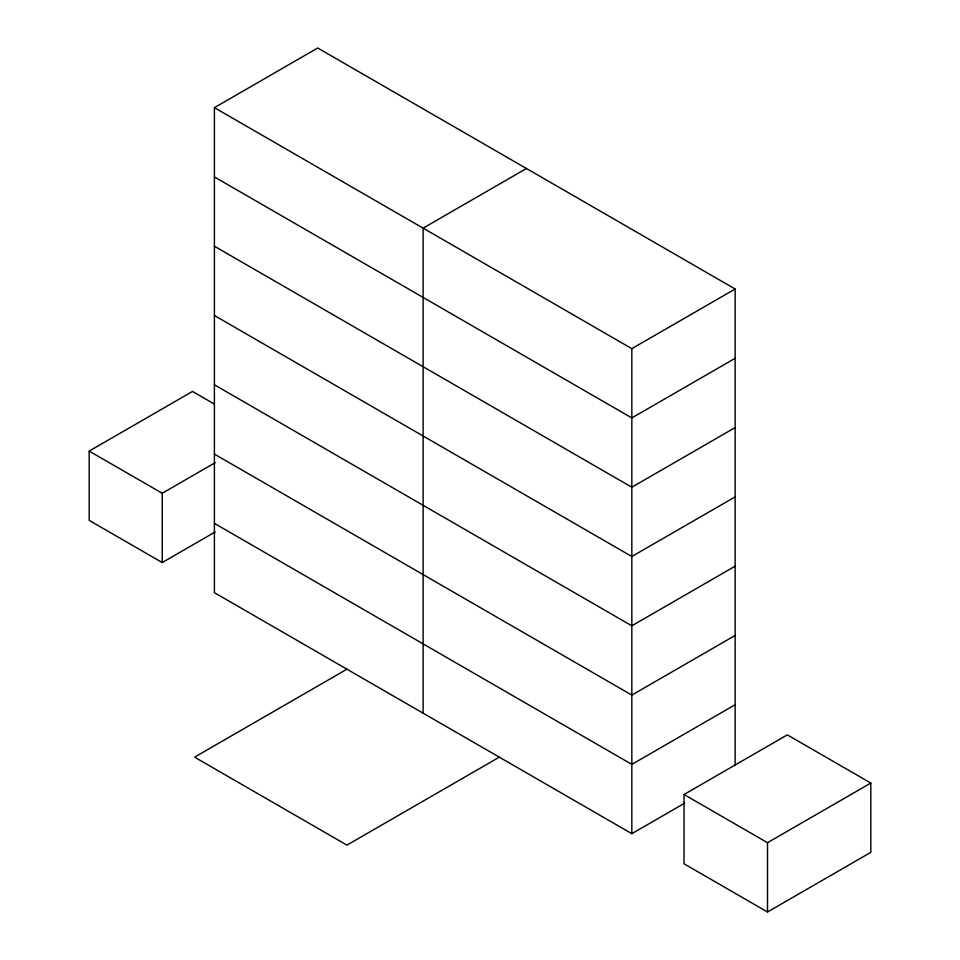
<?xml version="1.0" encoding="UTF-8"?>
<svg xmlns="http://www.w3.org/2000/svg" width="960" height="960" viewBox="0 0 960 960"><rect width="100%" height="100%" fill="white"/><g stroke="black" fill="none" stroke-linecap="round" stroke-linejoin="round"><path stroke-width="1.44" d="M684.792 803.1L631.836 833.676L214.404 592.668L214.404 107.652L317.724 48L735.156 289.008L735.156 765.18M526.44 168.504L423.12 228.144L423.12 713.172M215.184 531.972L162.228 562.548L89.184 520.368L89.184 451.08L192.492 391.44L214.284 404.016M89.184 451.08L162.228 493.26L215.184 462.684M214.404 107.652L631.836 348.648L735.156 289.008M735.156 358.296L631.836 417.936L214.404 176.94M735.156 427.584L631.836 487.224L214.404 246.228M346.944 669.192L194.58 757.152L346.944 845.124L499.308 757.152M735.156 496.872L631.836 556.512L214.404 315.516M735.156 566.16L631.836 625.812L214.404 384.804M735.156 635.448L631.836 695.1L214.404 454.092M735.156 704.736L631.836 764.388L214.404 523.38M684.024 794.508L787.332 734.868L870.816 783.06L870.816 852.348L767.508 912L684.024 863.796L684.024 794.508L767.508 842.712L870.816 783.06M767.508 842.712L767.508 912M631.836 348.648L631.836 833.676M162.228 493.26L162.228 562.548"/></g></svg>
